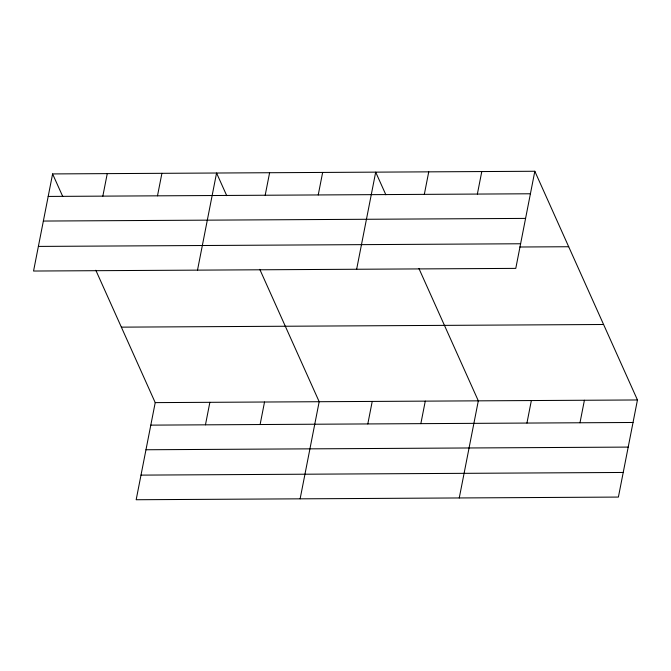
<?xml version="1.0" encoding="UTF-8"?>
<svg xmlns="http://www.w3.org/2000/svg" width="671" height="671" viewBox="0 0 671 671"><rect width="100%" height="100%" fill="white"/><g stroke="black" fill="none" stroke-linecap="round" stroke-linejoin="round"><path stroke-width="1.01" d="M52.606 173.923L33.55 271.034L515.781 268.383L534.829 171.264L52.606 173.923L62.764 196.561M102.839 196.133L107.259 173.621M157.492 195.831L161.912 173.319M95.827 270.254L155.219 402.617L136.171 499.736L618.394 497.077L637.45 399.966L534.829 171.264M197.509 270.136L216.565 173.017L226.723 195.655M205.46 424.827L209.872 402.315M265.188 195.236L269.608 172.724M260.113 424.533L264.525 402.013M318.23 194.951L322.65 172.43M300.13 498.83L319.178 401.711L259.786 269.348M356.645 269.256L375.693 172.145L385.859 194.783M367.809 423.938L372.22 401.426M424.324 194.364L428.744 171.851M420.851 423.644L425.271 401.132M477.366 194.07L481.786 171.558M459.258 497.957L478.314 400.839L418.922 268.475M526.945 423.057L531.357 400.545M579.987 422.772L584.407 400.251M48.186 196.435L530.417 193.776M43.355 221.053L525.586 218.402M38.381 246.416L520.612 243.766M519.815 247.003L568.698 246.735M121.359 327.146L603.59 324.496M155.219 402.617L637.45 399.966M150.807 425.129L633.03 422.478M145.976 449.755L628.207 447.096M141.002 475.118L623.225 472.459"/></g></svg>
